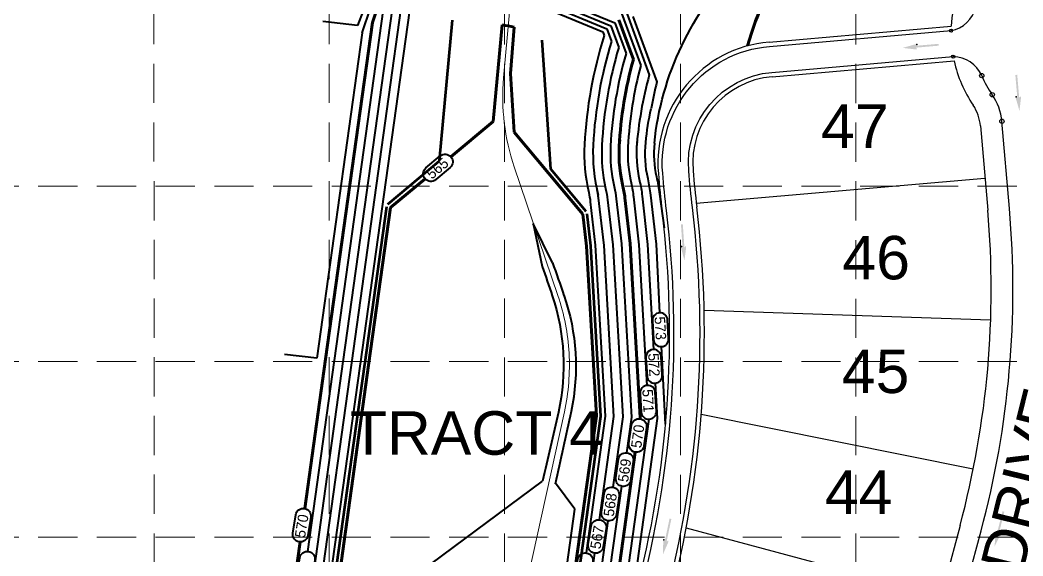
# Model space of a CAD drawing. Header units: feet. Extents: x 10084 to 13321, y 3329 to 8503.
# Drawn here: x 10430.9 to 10892.1, y 6714.6 to 6961.1 of the extents above; entities that cross this region are included whole.
import ezdxf
from ezdxf.enums import TextEntityAlignment as Align

# ---------------------------------------------------------------- set-up
doc = ezdxf.new("R2010")
doc.units = ezdxf.units.FT
doc.header["$LTSCALE"] = 40
doc.header["$MEASUREMENT"] = 0
for name, pattern in [('( Dashdot )', [1.001, 0.5, -0.25, 0.001, -0.25]), ('DASHED', [0.75, 0.5, -0.25]), ('DGN Style 3', [204.068222, 145.763016, -58.305206]), ('DGN Style 4', [233.366589, 116.610413, -58.305206, 0.145763, -58.305206]), ('HIDDEN', [0.375, 0.25, -0.125])]:
    doc.linetypes.add(name, pattern=pattern)
for name, color, linetype in [('CURB', 4, 'Continuous'), ('flow arrow', 4, 'Continuous'), ('GRID', 254, 'DASHED'), ('Level 1', 7, 'Continuous'), ('LOT', 7, 'Continuous'), ('NAME', 6, 'Continuous'), ('ROW', 3, '( Dashdot )')]:
    doc.layers.add(name, color=color, linetype=linetype)
doc.styles.get("Standard").update_dxf_attribs({"font": 'ARIAL.TTF'})
doc.styles.add('Style-CHAR_FAST_FONT', font='CHAR_FAST_FONT.shx')

msp = doc.modelspace()

# ---------------------------------------------------------------- hatches: boundary and pattern name
at = {"layer": 'flow arrow', "linetype": 'Continuous', "lineweight": 30}
h = msp.add_hatch(color=7, dxfattribs=at)
edge = h.paths.add_edge_path()
edge.add_line((10843.47, 6947.86), (10842.87, 6948.42))
edge.add_line((10842.87, 6948.42), (10853.41, 6949.33))
edge.add_line((10853.41, 6949.33), (10853.33, 6950.18))
edge.add_line((10853.33, 6950.18), (10842.79, 6949.27))
edge.add_line((10842.79, 6949.27), (10843.28, 6949.82))
edge.add_line((10843.28, 6949.82), (10843.29, 6949.82))
edge.add_ellipse((10842.75, 6949.82), major_axis=(0.558, 0.048), ratio=0.285714, start_angle=342.8173, end_angle=484.7269)
edge.add_line((10842.42, 6949.92), (10842.42, 6949.92))
edge.add_line((10842.42, 6949.92), (10836.81, 6948.3))
edge.add_line((10836.81, 6948.3), (10842.62, 6947.62))
edge.add_line((10842.62, 6947.62), (10842.61, 6947.61))
edge.add_ellipse((10842.93, 6947.77), major_axis=(0.558, 0.048), ratio=0.285714, start_angle=234.1685, end_angle=374.4967)
edge.add_line((10843.47, 6947.86), (10843.47, 6947.86))
edge.add_line((10843.47, 6947.86), (10843.47, 6947.86))
h = msp.add_hatch(color=7, dxfattribs=at)
edge = h.paths.add_edge_path()
edge.add_line((10890.94, 6925.99), (10890.38, 6925.39))
edge.add_line((10890.38, 6925.39), (10889.47, 6935.94))
edge.add_line((10889.47, 6935.94), (10888.61, 6935.86))
edge.add_line((10888.61, 6935.86), (10889.52, 6925.32))
edge.add_line((10889.52, 6925.32), (10888.98, 6925.81))
edge.add_line((10888.98, 6925.81), (10888.97, 6925.81))
edge.add_ellipse((10888.97, 6925.27), major_axis=(-0.048, 0.558), ratio=0.285714, start_angle=342.8173, end_angle=484.7269)
edge.add_line((10888.87, 6924.94), (10888.87, 6924.95))
edge.add_line((10888.87, 6924.95), (10890.5, 6919.33))
edge.add_line((10890.5, 6919.33), (10891.18, 6925.14))
edge.add_line((10891.18, 6925.14), (10891.18, 6925.14))
edge.add_ellipse((10891.02, 6925.46), major_axis=(-0.048, 0.558), ratio=0.285714, start_angle=234.1685, end_angle=374.4967)
edge.add_line((10890.93, 6925.99), (10890.94, 6925.99))
edge.add_line((10890.94, 6925.99), (10890.94, 6925.99))
h = msp.add_hatch(color=7, dxfattribs=at)
edge = h.paths.add_edge_path()
edge.add_line((10736.97, 6857.15), (10736.41, 6856.56))
edge.add_line((10736.41, 6856.56), (10735.68, 6867.12))
edge.add_line((10735.68, 6867.12), (10734.82, 6867.06))
edge.add_line((10734.82, 6867.06), (10735.55, 6856.5))
edge.add_line((10735.55, 6856.5), (10735.01, 6857))
edge.add_line((10735.01, 6857), (10735.01, 6857))
edge.add_ellipse((10735, 6856.46), major_axis=(-0.038, 0.559), ratio=0.285714, start_angle=342.8173, end_angle=484.7269)
edge.add_line((10734.89, 6856.14), (10734.89, 6856.14))
edge.add_line((10734.89, 6856.14), (10736.42, 6850.5))
edge.add_line((10736.42, 6850.5), (10737.2, 6856.29))
edge.add_line((10737.2, 6856.29), (10737.2, 6856.29))
edge.add_ellipse((10737.05, 6856.61), major_axis=(-0.038, 0.559), ratio=0.285714, start_angle=234.1685, end_angle=374.4967)
edge.add_line((10736.97, 6857.15), (10736.97, 6857.15))
edge.add_line((10736.97, 6857.15), (10736.97, 6857.15))
h = msp.add_hatch(color=7, dxfattribs=at)
edge = h.paths.add_edge_path()
edge.add_line((10881.68, 6725.04), (10880.96, 6724.66))
edge.add_line((10880.96, 6724.66), (10883.54, 6734.92))
edge.add_line((10883.54, 6734.92), (10882.7, 6735.13))
edge.add_line((10882.7, 6735.13), (10880.12, 6724.87))
edge.add_line((10880.12, 6724.87), (10879.77, 6725.51))
edge.add_line((10879.77, 6725.51), (10879.77, 6725.51))
edge.add_ellipse((10879.59, 6725), major_axis=(0.137, 0.543), ratio=0.285714, start_angle=342.8173, end_angle=484.7269)
edge.add_line((10879.39, 6724.73), (10879.39, 6724.73))
edge.add_line((10879.39, 6724.73), (10879.09, 6718.89))
edge.add_line((10879.09, 6718.89), (10881.63, 6724.16))
edge.add_line((10881.63, 6724.16), (10881.63, 6724.16))
edge.add_ellipse((10881.59, 6724.51), major_axis=(0.137, 0.543), ratio=0.285714, start_angle=234.1685, end_angle=374.4967)
edge.add_line((10881.68, 6725.04), (10881.68, 6725.04))
edge.add_line((10881.68, 6725.04), (10881.68, 6725.04))
h = msp.add_hatch(color=7, dxfattribs=at)
edge = h.paths.add_edge_path()
edge.add_line((10728.94, 6721.62), (10728.23, 6721.21))
edge.add_line((10728.23, 6721.21), (10730.41, 6731.57))
edge.add_line((10730.41, 6731.57), (10729.57, 6731.74))
edge.add_line((10729.57, 6731.74), (10727.39, 6721.39))
edge.add_line((10727.39, 6721.39), (10727.01, 6722.02))
edge.add_line((10727.01, 6722.02), (10727.01, 6722.02))
edge.add_ellipse((10726.85, 6721.5), major_axis=(0.115, 0.548), ratio=0.285714, start_angle=342.8173, end_angle=484.7269)
edge.add_line((10726.66, 6721.22), (10726.66, 6721.22))
edge.add_line((10726.66, 6721.22), (10726.59, 6715.38))
edge.add_line((10726.59, 6715.38), (10728.92, 6720.74))
edge.add_line((10728.92, 6720.74), (10728.92, 6720.74))
edge.add_ellipse((10728.87, 6721.08), major_axis=(0.115, 0.548), ratio=0.285714, start_angle=234.1685, end_angle=374.4967)
edge.add_line((10728.94, 6721.62), (10728.94, 6721.62))
edge.add_line((10728.94, 6721.62), (10728.94, 6721.62))

# ---------------------------------------------------------------- linework, layer by layer
at = {"layer": 'CURB', "color": 7}
for p, q in [((10775.56, 6949.01), (10859.03, 6956.25)), ((10776.6, 6937.06), (10860.06, 6944.29)), ((10885.89, 6874.48), (10882.41, 6914.57)), ((10824.59, 6545.98), (10872.84, 6726.06))]:
    msp.add_line(p, q, dxfattribs=at)
for centre, radius in [((10859.03, 6956.25), 0.75), ((10860.06, 6944.29), 0.75), ((10873.12, 6935.54), 1), ((10878.01, 6926.78), 1), ((10882.41, 6914.57), 1)]:
    msp.add_circle(centre, radius, dxfattribs=at)
for centre, radius, start, end in [((10856.32, 6970.49), 14.5, 280.7654, 346.4399), ((10859.81, 6929.79), 14.5, 23.3612, 89.0355), ((10919.02, 6955.37), 50, 203.3612, 214.8808), ((10857.5, 6912.48), 25, 4.8061, 34.8808), ((10262.6, 6817.03), 469, 345.0009, 6.9121), ((10262.6, 6817.03), 481, 345.0009, 6.9121), ((10457.49, 6837.34), 430, 345.0009, 4.9544)]:
    msp.add_arc(centre, radius, start, end, dxfattribs=at)
at = {"layer": 'CURB', "color": 7, "extrusion": (0, 0, -1)}
for centre, radius, start, end in [((-10780.22, 6895.21), 54, 355.1435, 85.0456), ((-10780.22, 6895.21), 42, 355.1435, 85.0456), ((-11205.69, 6931.36), 469, 353.0879, 355.1435), ((-11205.69, 6931.36), 481, 353.0879, 355.1435)]:
    msp.add_arc(centre, radius, start, end, dxfattribs=at)
at = {"layer": 'flow arrow', "color": 7, "linetype": 'Continuous', "lineweight": 30}
for p in [(10843.28, 6949.82), (10888.98, 6925.81), (10735.01, 6857), (10879.77, 6725.51), (10727.01, 6722.02)]:
    msp.add_point(p, dxfattribs=at)
at = {"layer": 'GRID', "color": 252, "linetype": 'HIDDEN', "lineweight": 0, "ltscale": 1.8}
for p, q in [((10493.34, 3736.97), (10492.06, 8414.76)), ((10573.32, 3736.96), (10572.98, 8415.38)), ((10653.53, 3736.94), (10653.78, 8415.23)), ((10734.85, 3736.93), (10734.41, 8414.93)), ((10815.84, 3736.92), (10815.02, 8415)), ((10169.24, 6884.68), (13236.21, 6884.68)), ((10169.24, 6803.97), (13236.21, 6803.97)), ((10169.24, 6723.26), (13236.21, 6723.26))]:
    msp.add_line(p, q, dxfattribs=at)
at = {"layer": 'Level 1', "color": 5, "linetype": 'Continuous', "lineweight": 40}
for p, q in [((10593.33, 6977.87), (10586.14, 6958.65)), ((10611.55, 6977.38), (10587.23, 6802.84)), ((10673.98, 6970.33), (10702.59, 6958.45)), ((10674.75, 6972.17), (10704.43, 6959.85)), ((10597.86, 6966.1), (10575.34, 6804.5)), ((10601.94, 6966.35), (10579.31, 6803.94)), ((10606.01, 6966.59), (10583.27, 6803.39)), ((10588.28, 6955.3), (10592.1, 6966.58)), ((10672.45, 6966.63), (10698.91, 6955.64)), ((10673.22, 6968.48), (10700.75, 6957.05)), ((10706.01, 6968.39), (10716.32, 6940.17)), ((10709.43, 6965.46), (10720.23, 6935.9)), ((10586.14, 6958.65), (10570.09, 6960.49)), ((10704.43, 6959.85), (10709.57, 6945.78)), ((10712.75, 6962.8), (10723.77, 6932.65)), ((10588.28, 6955.3), (10567.42, 6805.6)), ((10698.91, 6955.64), (10699.51, 6954.01)), ((10700.75, 6957.05), (10702.85, 6951.29)), ((10702.59, 6958.45), (10706.21, 6948.55)), ((10693.14, 6877.47), (10695.38, 6857.6)), ((10699.44, 6857.33), (10696.81, 6880.59)), ((10701.08, 6878.37), (10703.42, 6857.7)), ((10705.06, 6878.82), (10707.41, 6858.09)), ((10713.01, 6879.72), (10715.49, 6857.78)), ((10716.98, 6880.17), (10719.5, 6857.89)), ((10723.52, 6857.98), (10720.96, 6880.62)), ((10724.93, 6881.07), (10727.07, 6865.51)), ((10675.78, 6849.44), (10666.78, 6867.48)), ((10666.78, 6867.48), (10671.06, 6847.78)), ((10715.49, 6857.78), (10719.2, 6793.04)), ((10719.5, 6857.89), (10722.27, 6809.59)), ((10725.12, 6826.43), (10723.52, 6857.98)), ((10567.42, 6805.6), (10552.52, 6807.31)), ((10575.36, 6804.59), (10563.12, 6716.68)), ((10579.32, 6804.04), (10564.41, 6696.92)), ((10583.28, 6803.49), (10565.63, 6676.67)), ((10587.24, 6802.94), (10566.55, 6654.27)), ((10607.48, 6701.78), (10671.14, 6748.93)), ((10685.95, 6736.06), (10677.07, 6748.05))]:
    msp.add_line(p, q, dxfattribs=at)
at = {"layer": 'Level 1', "color": 5, "linetype": 'Continuous', "lineweight": 70}
for p, q in [((10592.98, 6960.04), (10595.27, 6966.82)), ((10592.98, 6960.04), (10571.38, 6805.05)), ((10706.26, 6961.25), (10712.94, 6942.99)), ((10648.48, 6914.43), (10652.56, 6958.89)), ((10656.36, 6936.48), (10658.15, 6957.79)), ((10658.15, 6909.5), (10656.36, 6936.48)), ((10629.06, 6898.15), (10648.48, 6914.43)), ((10689.75, 6871.82), (10658.15, 6909.5)), ((10601.31, 6874.88), (10617.12, 6888.14)), ((10709.03, 6879.27), (10711.41, 6858.28)), ((10601.31, 6874.88), (10591.19, 6802.29)), ((10691.42, 6857.04), (10689.75, 6871.82)), ((10571.4, 6805.14), (10561.83, 6736.39)), ((10591.2, 6802.39), (10569.72, 6648)), ((10559.68, 6721), (10549.91, 6650.76))]:
    msp.add_line(p, q, dxfattribs=at)
at = {"layer": 'Level 1', "color": 5, "linetype": 'DGN Style 3', "lineweight": 53}
for p, q in [((10623.82, 6896.32), (10629.76, 6960.99)), ((10675, 6892.46), (10671.05, 6951.87)), ((10600.05, 6876.39), (10623.82, 6896.32)), ((10691.25, 6873.08), (10675, 6892.46)), ((10599.37, 6875.15), (10589.25, 6802.56)), ((10693.37, 6857.26), (10691.7, 6872.04)), ((10589.26, 6802.66), (10567.78, 6648.27))]:
    msp.add_line(p, q, dxfattribs=at)
at = {"layer": 'Level 1', "color": 5, "linetype": 'DGN Style 4', "lineweight": 0, "flags": 128}
msp.add_lwpolyline([(10383.02, 4417.29), (10357.22, 4464.9), (10348.92, 4476.64), (10350.27, 4482), (10361.98, 4504.31), (10365.95, 4517.21), (10365, 4530.49), (10360.26, 4543.29), (10356.43, 4548.43), (10353.41, 4561), (10358.84, 4581.6), (10352.24, 4597.04), (10340.12, 4616.39), (10338.56, 4624.19), (10337.46, 4634.69), (10340.98, 4648.48), (10348.46, 4663.24), (10353.26, 4668.28), (10367.58, 4667.19), (10380.29, 4662.8), (10388.63, 4662.8), (10400.23, 4670.54), (10402.57, 4688.47), (10397.97, 4710.36), (10397.54, 4715.05), (10407.58, 4753.66), (10405.68, 4787.24), (10399.89, 4813.86), (10398.63, 4831.42), (10391.61, 4854.93), (10390.47, 4857.75), (10404.96, 4907.14), (10407.03, 4919.55), (10407.3, 4946.66), (10405.36, 4949.01), (10393.89, 4958), (10390.94, 4962.57), (10385.7, 4975.14), (10367.22, 4996.07), (10365.12, 4999.13), (10362.08, 5007.07), (10364.98, 5016.33), (10377.97, 5024.34), (10388.9, 5028.49), (10434.57, 5044.68), (10442.06, 5047.79), (10440.75, 5092.62), (10429, 5096.65), (10397.03, 5092.57), (10393.89, 5092.49), (10379.64, 5095.86), (10362.17, 5103.54), (10352.93, 5107.61), (10349.4, 5111.22), (10345.33, 5121.1), (10344.87, 5126.73), (10345.64, 5138.64), (10352.32, 5152.12), (10339.86, 5178.8), (10334.98, 5191.66), (10329.62, 5207), (10328.65, 5223.44), (10328.1, 5236.03), (10327.56, 5244.34), (10327.8, 5250.53), (10328.18, 5254.82), (10328.3, 5255.91), (10334.35, 5259.39), (10352.91, 5267.02), (10359.98, 5268.53), (10361.77, 5267.81), (10369.64, 5261.65), (10381.08, 5262.43), (10410.29, 5271.06), (10411.96, 5272.03), (10413.04, 5274.66), (10413.37, 5278.87), (10407.31, 5286.76), (10412.4, 5296.86), (10429.54, 5313.5), (10460.69, 5322.47, 0.526006), (10474.6, 5367.54), (10468.81, 5374.75), (10462.02, 5385.96), (10461.6, 5390.51), (10462.64, 5403.36), (10465.16, 5408.55), (10477.58, 5435.89, 0.219227), (10496.42, 5518.4), (10485.55, 5570.13, -0.040843), (10481.92, 5598.95), (10478.83, 5669.48, -0.248738), (10491.96, 5697.1), (10491.96, 5697.1, 0), (10491.96, 5697.1), (10524.93, 5721.61), (10533.96, 5748.05, 0.143258), (10535.2, 5776.1), (10521.01, 5833.06, 0.033522), (10508.71, 5871.31), (10438.22, 6048.76, -0.243018), (10447.26, 6140.1), (10578.7, 6342.73, 0.090209), (10592.49, 6375.76), (10681.21, 6780.89, 0.136381), (10678.24, 6834.37), (10658.16, 6893.64, -0.103944), (10653.26, 6934.48), (10655.92, 6964.74, -0.039323), (10661.12, 6995.72, 0.042401), (10666.52, 7029.14), (10684.75, 7270.54, -0.008679), (10687.97, 7305.11), (10701.34, 7426.03, 0.012694), (10705.63, 7476.62), (10736.5, 7996.01, 0.187552), (10683.2, 8161.58), (10666.07, 8182.66)], format="xyb", dxfattribs=at)
at = {"layer": 'Level 1', "color": 5, "linetype": 'Continuous', "lineweight": 40, "flags": 128}
for points in [[(10628.62, 6893.22), (10622.05, 6887.71), (10622.05, 6887.71), (10622.05, 6887.71, -1), (10617.56, 6893.07), (10617.56, 6893.07), (10617.56, 6893.07), (10624.12, 6898.58), (10624.12, 6898.58), (10624.12, 6898.58, -1), (10628.62, 6893.22)], [(10721.68, 6822.73), (10722.18, 6814.17), (10722.18, 6814.17), (10722.18, 6814.17, 1), (10729.17, 6814.58), (10729.17, 6814.58), (10729.17, 6814.58), (10728.67, 6823.13), (10728.67, 6823.13), (10728.67, 6823.13, 1), (10721.68, 6822.73)], [(10718.73, 6805.88), (10719.23, 6797.32), (10719.23, 6797.32), (10719.23, 6797.32, 1), (10726.22, 6797.73), (10726.22, 6797.73), (10726.22, 6797.73), (10725.72, 6806.28), (10725.72, 6806.28), (10725.72, 6806.28, 1), (10718.73, 6805.88)], [(10716.04, 6789.35), (10716.54, 6780.79), (10716.54, 6780.79), (10716.54, 6780.79, 1), (10723.53, 6781.2), (10723.53, 6781.2), (10723.53, 6781.2), (10723.03, 6789.76), (10723.03, 6789.76), (10723.03, 6789.76, 1), (10716.05, 6789.35)], [(10719.99, 6777.54), (10707.77, 6689.69), (10702.31, 6659.99), (10702.28, 6659.83), (10702.2, 6659.52), (10702.17, 6659.36), (10690.25, 6614.91), (10690.25, 6614.91, 0.050778), (10687.28, 6596.51), (10687.28, 6596.51), (10686.39, 6581.33), (10688.61, 6580.56)], [(10719.02, 6773.74), (10717.82, 6765.25), (10717.82, 6765.26), (10717.82, 6765.26, -1), (10710.89, 6766.23), (10710.89, 6766.23), (10710.89, 6766.23), (10712.08, 6774.72), (10712.08, 6774.72), (10712.08, 6774.72, -1), (10719.02, 6773.74)], [(10712.99, 6758.06), (10711.8, 6749.57), (10711.8, 6749.57), (10711.8, 6749.57, -1), (10704.87, 6750.55), (10704.87, 6750.55), (10704.87, 6750.55), (10706.06, 6759.04), (10706.06, 6759.04), (10706.06, 6759.04, -1), (10712.99, 6758.06)], [(10706.39, 6742.25), (10705.19, 6733.76), (10705.19, 6733.76), (10705.19, 6733.76, -1), (10698.26, 6734.74), (10698.26, 6734.74), (10698.26, 6734.73), (10699.45, 6743.22), (10699.45, 6743.22), (10699.45, 6743.22, -1), (10706.39, 6742.25)], [(10564.56, 6732.41), (10563.21, 6723.94), (10563.21, 6723.94), (10563.21, 6723.94, -1), (10556.3, 6725.05), (10556.3, 6725.05), (10556.3, 6725.05), (10557.65, 6733.51), (10557.65, 6733.51), (10557.65, 6733.51, -1), (10564.56, 6732.41)], [(10700.47, 6727.19), (10699.09, 6718.73), (10699.09, 6718.73), (10699.09, 6718.73, -1), (10692.18, 6719.85), (10692.18, 6719.85), (10692.18, 6719.85), (10693.56, 6728.31), (10693.56, 6728.31), (10693.56, 6728.31, -1), (10700.47, 6727.19)], [(10566.44, 6712.63), (10565.09, 6704.16), (10565.09, 6704.16), (10565.09, 6704.16, -1), (10558.18, 6705.27), (10558.18, 6705.27), (10558.18, 6705.27), (10559.53, 6713.73), (10559.53, 6713.73), (10559.53, 6713.73, -1), (10566.44, 6712.63)], [(10694.29, 6711.9), (10692.93, 6703.44), (10692.93, 6703.44), (10692.93, 6703.44, -1), (10686.02, 6704.55), (10686.02, 6704.55), (10686.02, 6704.55), (10687.38, 6713.02), (10687.38, 6713.02), (10687.38, 6713.02, -1), (10694.29, 6711.9)]]:
    msp.add_lwpolyline(points, format="xyb", dxfattribs=at)
at = {"layer": 'Level 1', "color": 5, "linetype": 'Continuous', "lineweight": 70, "flags": 128}
for points in [[(10685.15, 6701.27), (10695.97, 6779.02), (10691.42, 6857.04)], [(10711.41, 6858.28), (10716.05, 6778.21), (10715.98, 6777.71)], [(10713.83, 6762.28), (10703.82, 6690.32), (10698.37, 6660.71), (10698.3, 6660.4), (10686.39, 6615.94)]]:
    msp.add_lwpolyline(points, dxfattribs=at)
at = {"layer": 'Level 1', "color": 5, "linetype": 'DGN Style 3', "lineweight": 53, "flags": 128}
msp.add_lwpolyline([(10687.09, 6701), (10697.94, 6778.94), (10693.38, 6857.15)], dxfattribs=at)
at = {"layer": 'Level 1', "color": 5, "linetype": 'Continuous', "lineweight": 40, "flags": 128}
for points in [[(10695.38, 6857.6), (10699.99, 6778.86), (10691.23, 6715.94)], [(10697.39, 6731.23), (10704, 6778.7), (10699.44, 6857.33)], [(10703.42, 6857.7), (10708.02, 6778.53), (10703.51, 6746.19)], [(10707.41, 6858.09), (10712.03, 6778.37), (10709.76, 6762.05)], [(10727.72, 6775.22), (10725.91, 6810.88)], [(10711.49, 6687.85), (10711.72, 6689.05), (10724.08, 6777.88), (10723.16, 6794.04)], [(10682.64, 6617.41), (10694.44, 6661.43), (10699.87, 6690.96), (10707.61, 6746.63)], [(10680.12, 6694.15), (10685.95, 6736.06)], [(10690.53, 6662.31), (10695.92, 6691.6), (10701.37, 6730.76)], [(10686.63, 6663.2), (10691.97, 6692.24), (10695.25, 6715.81)]]:
    msp.add_lwpolyline(points, dxfattribs=at)
at = {"layer": 'Level 1', "color": 5, "linetype": 'Continuous', "lineweight": 40, "extrusion": (0, 0, -1)}
for centre, radius, start, end in [((-10857.92, 6890.65), 136.03, 5.8154, 45.2826), ((-10857.92, 6890.65), 140.03, 5.8154, 12.2469), ((-10769.48, 6899.66), 51.13, 346.9428, 5.8154), ((-10655.38, 6873.19), 58, 166.9428, 173.5409), ((-10655.38, 6873.19), 62, 166.9428, 173.5409), ((-10655.38, 6873.19), 70, 166.9428, 173.5409), ((-10655.38, 6873.19), 38, 166.9428, 173.5409), ((-10655.38, 6873.19), 46, 166.9428, 173.5409), ((-10655.38, 6873.19), 50, 166.9428, 173.5409), ((-8315.38, 6016.65), 2503, 160.56629, 160.92923), ((-8308.37, 6039.88), 2497, 161.12234, 161.44945), ((-10580.83, 6802.46), 100, 161.4495, 192.5676), ((-10586.5, 6801.8), 100, 160.9292, 191.9752), ((-8241.27, 7324.03), 2497, 192.5676, 193.31572), ((-8235.79, 7300.39), 2503, 191.97522, 192.75943)]:
    msp.add_arc(centre, radius, start, end, dxfattribs=at)
at = {"layer": 'Level 1', "color": 5, "linetype": 'Continuous', "lineweight": 70}
for centre, radius, start, end in [((10639.41, 6877.96), 82, 76.7889, 80.767), ((10893.43, 6893.13), 187.26, 164.5555, 176.9845), ((10769.48, 6899.66), 63.13, 174.1846, 193.0572)]:
    msp.add_arc(centre, radius, start, end, dxfattribs=at)
at = {"layer": 'Level 1', "color": 5, "linetype": 'Continuous', "lineweight": 40}
for centre, radius, start, end in [((10893.43, 6893.13), 203.26, 162.569, 176.9845), ((10893.43, 6893.13), 199.26, 163.0275, 176.9845), ((10893.43, 6893.13), 195.26, 163.51, 176.9845), ((10893.43, 6893.13), 191.26, 164.0185, 176.9845), ((10893.43, 6893.13), 183.26, 165.1236, 176.9845), ((10899.17, 6887.33), 185.42, 164.8138, 175.3959), ((10925.15, 6882.14), 207.62, 165.9184, 169.3932), ((10769.48, 6899.66), 55.13, 174.1846, 193.0572), ((10769.48, 6899.66), 79.13, 176.9845, 193.0572), ((10769.48, 6899.66), 75.13, 176.9845, 194.6998), ((10769.48, 6899.66), 71.13, 176.9845, 193.0572), ((10769.48, 6899.66), 67.13, 176.9845, 193.0572), ((10769.48, 6899.66), 59.13, 176.9845, 193.0572), ((10769.48, 6899.66), 47.13, 174.1846, 193.0572), ((10655.38, 6873.19), 66, 6.4591, 13.0572), ((10655.38, 6873.19), 42, 6.4591, 13.0572)]:
    msp.add_arc(centre, radius, start, end, dxfattribs=at)
at = {"layer": 'Level 1', "color": 5, "linetype": 'Continuous', "lineweight": 70, "extrusion": (0, 0, -1)}
msp.add_arc((-10655.38, 6873.19), 54, 166.9428, 173.5409, dxfattribs=at)
at = {"layer": 'Level 1', "color": 5, "linetype": 'Continuous', "lineweight": 70}
msp.add_open_spline([(10765.5, 6949.24), (10774.08, 6981.37), (10792.34, 6999.07), (10811.48, 7010.77)], degree=3, dxfattribs=at)
at = {"layer": 'LOT', "color": 7}
for p, q in [((10741.88, 6876.83), (10874.65, 6888.34)), ((10745.48, 6827.63), (10877.25, 6823.19)), ((10744.16, 6779.81), (10869.28, 6754.69)), ((10737.23, 6727.54), (10854.47, 6696.12))]:
    msp.add_line(p, q, dxfattribs=at)
at = {"layer": 'ROW', "color": 7, "linetype": 'Continuous'}
for p, q in [((10775.39, 6951), (10859.09, 6958.26)), ((10776.77, 6935.06), (10860.46, 6942.32)), ((10872.55, 6912.49), (10875.92, 6873.62)), ((10863.18, 6728.65), (10813.36, 6542.69))]:
    msp.add_line(p, q, dxfattribs=at)
for centre, radius, start, end in [((10919.02, 6955.37), 60, 58.9201, 177.2382), ((10780.22, 6895.21), 56, 94.9544, 184.8565), ((10919.02, 6955.37), 60, 192.5626, 213.9094), ((10780.22, 6895.21), 40, 94.9544, 184.8565), ((10852.63, 6910.74), 20, 4.9544, 33.9094), ((11205.69, 6931.36), 467, 184.8565, 186.9121), ((11205.69, 6931.36), 483, 184.8565, 186.9121), ((10262.6, 6817.03), 467, 345.0009, 6.9121), ((10262.6, 6817.03), 483, 345.0009, 6.9121), ((10457.49, 6837.34), 420, 345.0009, 4.9544)]:
    msp.add_arc(centre, radius, start, end, dxfattribs=at)

# ---------------------------------------------------------------- texts
at = {"layer": 'Level 1', "color": 5, "linetype": 'Continuous', "lineweight": 40, "style": 'Style-CHAR_FAST_FONT'}
for s, rotation, p in [('565', 39.9757, (10617.16, 6891.3)), ('573', 273.3354, (10727.47, 6824.81)), ('572', 273.3354, (10724.52, 6807.96)), ('571', 273.3354, (10721.83, 6791.43)), ('570', 81.9827, (10711.78, 6764.65)), ('569', 81.9827, (10705.75, 6748.97)), ('568', 81.9827, (10699.15, 6733.15)), ('570', 80.9196, (10557.16, 6723.45)), ('567', 80.7336, (10693.03, 6718.25))]:
    msp.add_text(s, height=4.8, rotation=rotation, dxfattribs=at).set_placement(p, align=Align.TOP_LEFT)
at = {"layer": 'NAME', "color": 7}
for s, p in [('47', (10799.23, 6912.32)), ('46', (10809.08, 6851.81)), ('45', (10808.8, 6799.52)), ('TRACT 4', (10582.54, 6771.14)), ('44', (10801, 6743.9))]:
    msp.add_text(s, height=20, dxfattribs=at).set_placement(p, align=Align.MIDDLE_LEFT)
msp.add_text('PINEHURST DRIVE', height=20, rotation=76.1165, dxfattribs=at).set_placement((10841.5, 6543.71), align=Align.MIDDLE_LEFT)

doc.saveas('drawing.dxf')
